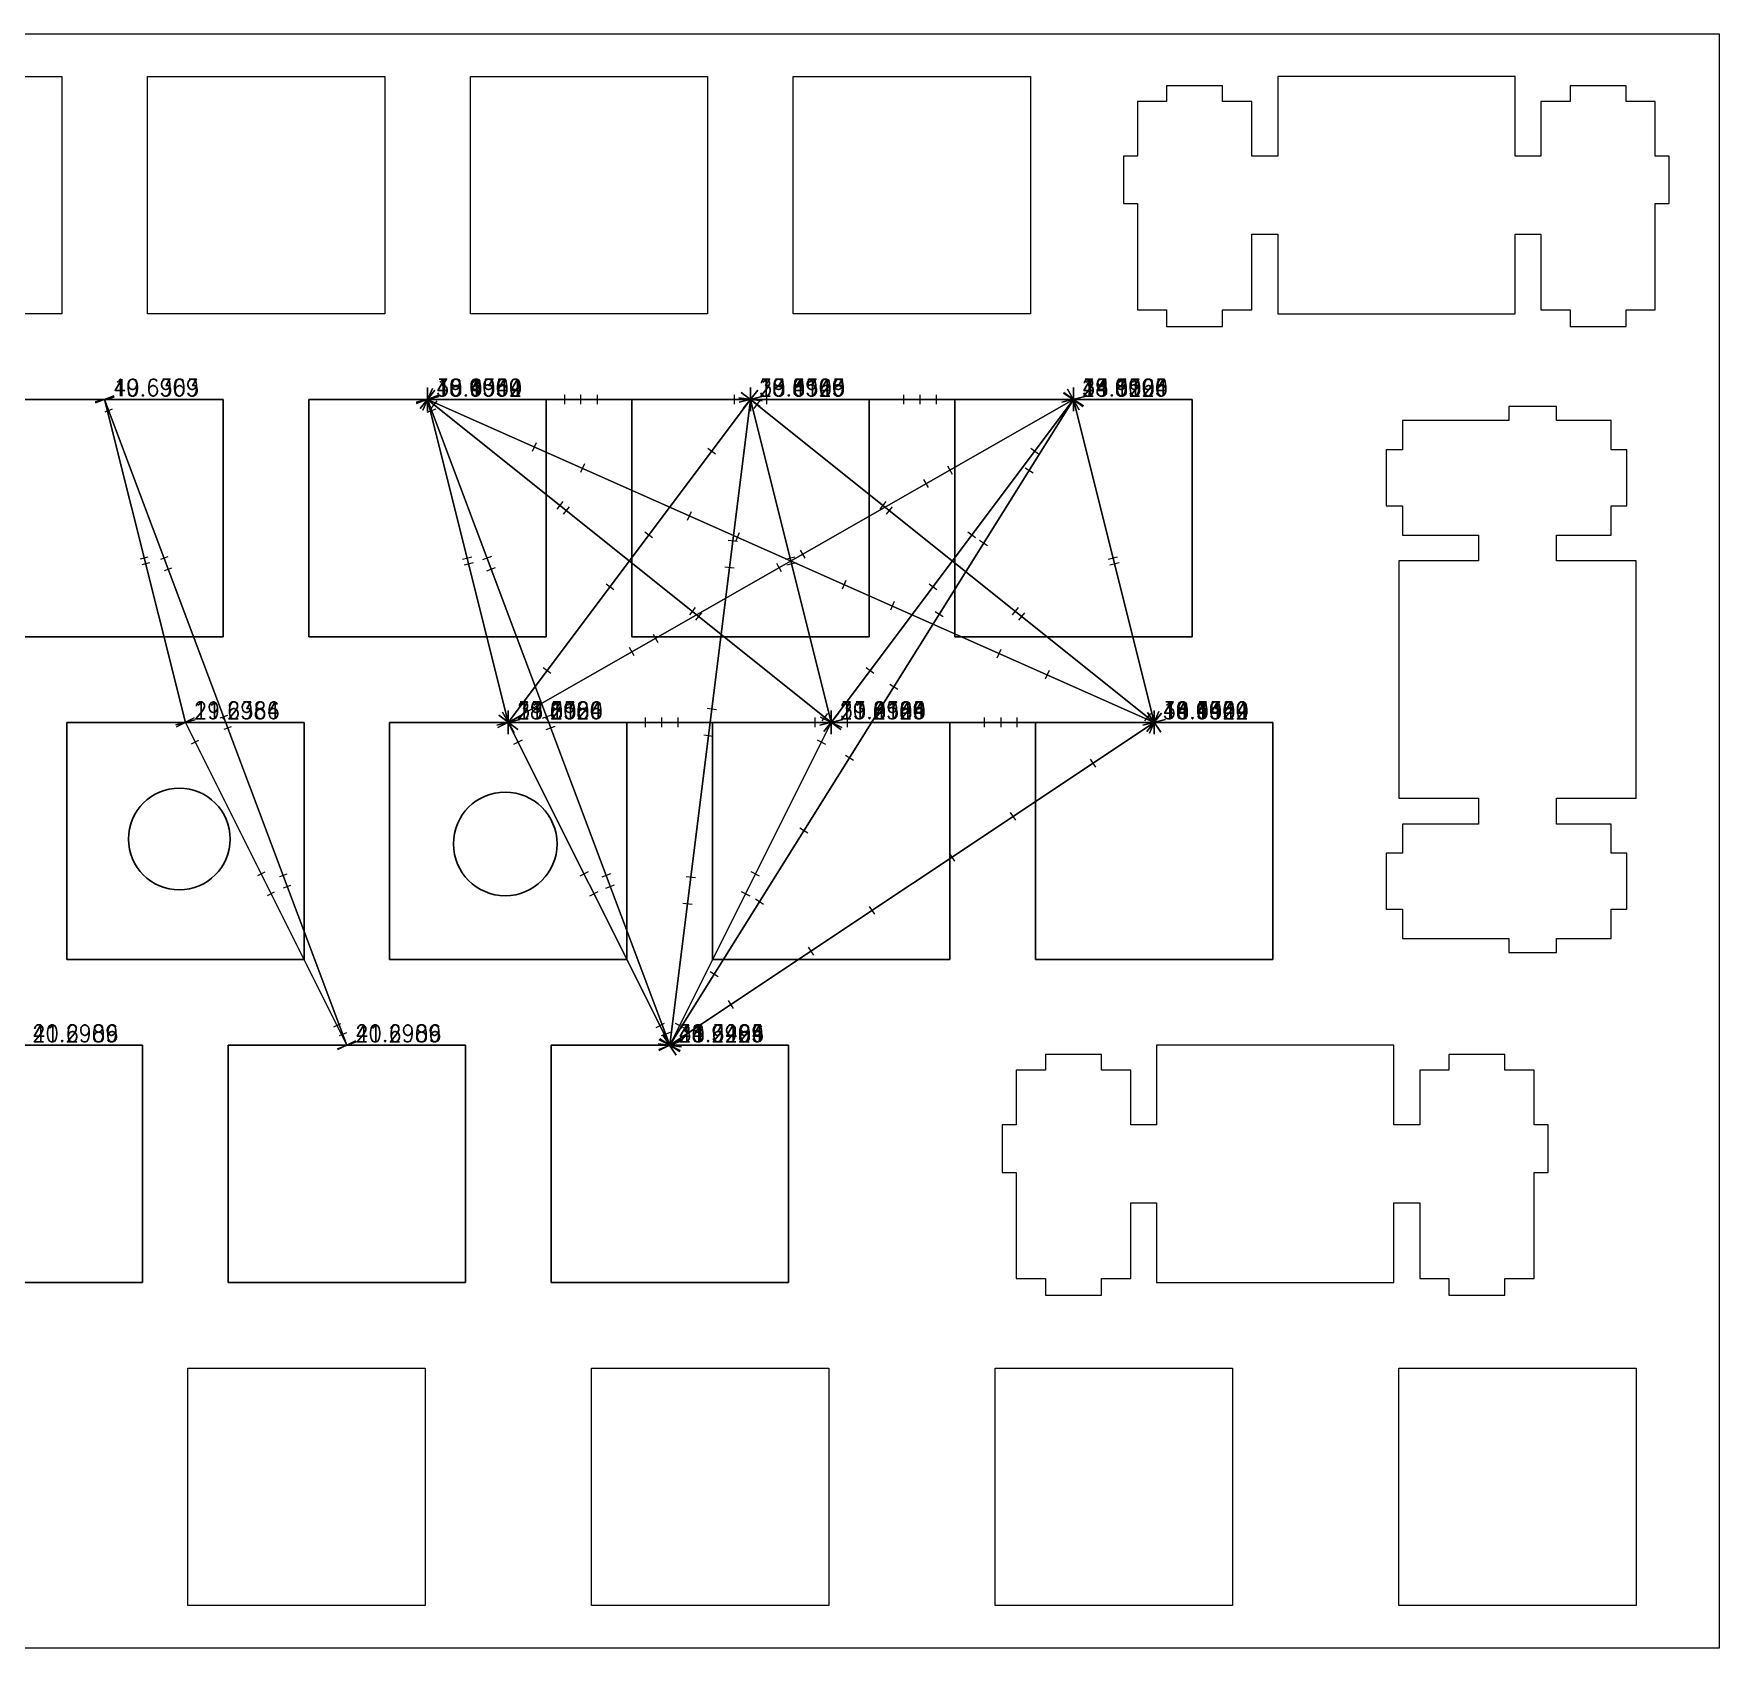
# Model space of a CAD drawing. Header units: millimetres. Extents: x 0 to 286, y 0 to 96.
# Drawn here: x 186.4 to 285.8, y 0.3 to 95.5 of the extents above; entities that cross this region are included whole.
import ezdxf

# ---------------------------------------------------------------- set-up
doc = ezdxf.new("R2010")
doc.units = ezdxf.units.MM
doc.layers.get('0').update_dxf_attribs({"lineweight": 5, "true_color": 0xffffff})
for name, color, linetype, lineweight, true_color in [('dim0', 6, 'Continuous', 5, 0xff00ff), ('dim1', 3, 'Continuous', 5, 0x00ff00), ('dim2', 5, 'Continuous', 5, 0x0000ff), ('key-layer', 1, 'Continuous', 25, 0xff0000), ('main-keys', 2, 'Continuous', 25, 0xffff00), ('rightp0', 6, 'Continuous', 5, 0xff00ff), ('rightp1', 5, 'Continuous', 5, 0x0000ff), ('rightp2', 3, 'Continuous', 5, 0x00ff00), ('rightp3', 4, 'Continuous', 5, 0x00ffff), ('rightp4', 2, 'Continuous', 5, 0xffff00), ('rightp5', 30, 'Continuous', 5, 0xff7f00), ('rightp6', 134, 'Continuous', 5, 0x008080)]:
    doc.layers.add(name, color=color, linetype=linetype, lineweight=lineweight, true_color=true_color)
doc.styles.add('textstyle0', font='')
doc.styles.add('textstyle1', font='')
doc.styles.add('textstyle10', font='')
doc.styles.add('textstyle100', font='')
doc.styles.add('textstyle101', font='')
doc.styles.add('textstyle11', font='')
doc.styles.add('textstyle127', font='')
doc.styles.add('textstyle128', font='')
doc.styles.add('textstyle130', font='')
doc.styles.add('textstyle131', font='')
doc.styles.add('textstyle132', font='')
doc.styles.add('textstyle133', font='')
doc.styles.add('textstyle134', font='')
doc.styles.add('textstyle135', font='')
doc.styles.add('textstyle136', font='')
doc.styles.add('textstyle137', font='')
doc.styles.add('textstyle138', font='')
doc.styles.add('textstyle139', font='')
doc.styles.add('textstyle140', font='')
doc.styles.add('textstyle141', font='')
doc.styles.add('textstyle142', font='')
doc.styles.add('textstyle143', font='')
doc.styles.add('textstyle2', font='')
doc.styles.add('textstyle3', font='')
doc.styles.add('textstyle4', font='')
doc.styles.add('textstyle5', font='')
doc.styles.add('textstyle59', font='')
doc.styles.add('textstyle6', font='')
doc.styles.add('textstyle60', font='')
doc.styles.add('textstyle61', font='')
doc.styles.add('textstyle62', font='')
doc.styles.add('textstyle63', font='')
doc.styles.add('textstyle64', font='')
doc.styles.add('textstyle65', font='')
doc.styles.add('textstyle66', font='')
doc.styles.add('textstyle67', font='')
doc.styles.add('textstyle68', font='')
doc.styles.add('textstyle69', font='')
doc.styles.add('textstyle7', font='')
doc.styles.add('textstyle71', font='')
doc.styles.add('textstyle72', font='')
doc.styles.add('textstyle73', font='')
doc.styles.add('textstyle8', font='')
doc.styles.add('textstyle80', font='')
doc.styles.add('textstyle81', font='')
doc.styles.add('textstyle82', font='')
doc.styles.add('textstyle9', font='')
doc.styles.add('textstyle92', font='')
doc.styles.add('textstyle93', font='')
doc.styles.add('textstyle94', font='')
doc.styles.get('textstyle0').set_extended_font_data('standard')
doc.styles.get('textstyle1').set_extended_font_data('standard')
doc.styles.get('textstyle10').set_extended_font_data('standard')
doc.styles.get('textstyle100').set_extended_font_data('standard')
doc.styles.get('textstyle101').set_extended_font_data('standard')
doc.styles.get('textstyle11').set_extended_font_data('standard')
doc.styles.get('textstyle127').set_extended_font_data('standard')
doc.styles.get('textstyle128').set_extended_font_data('standard')
doc.styles.get('textstyle130').set_extended_font_data('standard')
doc.styles.get('textstyle131').set_extended_font_data('standard')
doc.styles.get('textstyle132').set_extended_font_data('standard')
doc.styles.get('textstyle133').set_extended_font_data('standard')
doc.styles.get('textstyle134').set_extended_font_data('standard')
doc.styles.get('textstyle135').set_extended_font_data('standard')
doc.styles.get('textstyle136').set_extended_font_data('standard')
doc.styles.get('textstyle137').set_extended_font_data('standard')
doc.styles.get('textstyle138').set_extended_font_data('standard')
doc.styles.get('textstyle139').set_extended_font_data('standard')
doc.styles.get('textstyle140').set_extended_font_data('standard')
doc.styles.get('textstyle141').set_extended_font_data('standard')
doc.styles.get('textstyle142').set_extended_font_data('standard')
doc.styles.get('textstyle143').set_extended_font_data('standard')
doc.styles.get('textstyle2').set_extended_font_data('standard')
doc.styles.get('textstyle3').set_extended_font_data('standard')
doc.styles.get('textstyle4').set_extended_font_data('standard')
doc.styles.get('textstyle5').set_extended_font_data('standard')
doc.styles.get('textstyle59').set_extended_font_data('standard')
doc.styles.get('textstyle6').set_extended_font_data('standard')
doc.styles.get('textstyle60').set_extended_font_data('standard')
doc.styles.get('textstyle61').set_extended_font_data('standard')
doc.styles.get('textstyle62').set_extended_font_data('standard')
doc.styles.get('textstyle63').set_extended_font_data('standard')
doc.styles.get('textstyle64').set_extended_font_data('standard')
doc.styles.get('textstyle65').set_extended_font_data('standard')
doc.styles.get('textstyle66').set_extended_font_data('standard')
doc.styles.get('textstyle67').set_extended_font_data('standard')
doc.styles.get('textstyle68').set_extended_font_data('standard')
doc.styles.get('textstyle69').set_extended_font_data('standard')
doc.styles.get('textstyle7').set_extended_font_data('standard')
doc.styles.get('textstyle71').set_extended_font_data('standard')
doc.styles.get('textstyle72').set_extended_font_data('standard')
doc.styles.get('textstyle73').set_extended_font_data('standard')
doc.styles.get('textstyle8').set_extended_font_data('standard')
doc.styles.get('textstyle80').set_extended_font_data('standard')
doc.styles.get('textstyle81').set_extended_font_data('standard')
doc.styles.get('textstyle82').set_extended_font_data('standard')
doc.styles.get('textstyle9').set_extended_font_data('standard')
doc.styles.get('textstyle92').set_extended_font_data('standard')
doc.styles.get('textstyle93').set_extended_font_data('standard')
doc.styles.get('textstyle94').set_extended_font_data('standard')

msp = doc.modelspace()

# ---------------------------------------------------------------- linework, layer by layer
at = {"color": 0}
for p, q in [((0.095, 95.507), (285.845, 95.507)), ((285.845, 95.507), (285.845, 0.258)), ((174.07, 92.983), (188.069, 92.983)), ((188.069, 92.983), (188.069, 78.984)), ((193.12, 92.983), (207.119, 92.983)), ((193.12, 78.984), (193.12, 92.983)), ((207.119, 92.983), (207.119, 78.984)), ((212.17, 92.983), (226.169, 92.983)), ((212.17, 78.984), (212.17, 92.983)), ((226.169, 92.983), (226.169, 78.984)), ((231.22, 92.983), (245.219, 92.983)), ((231.22, 78.984), (231.22, 92.983)), ((245.219, 92.983), (245.219, 78.984)), ((259.795, 92.983), (259.795, 88.283)), ((273.794, 92.983), (259.795, 92.983)), ((273.794, 88.283), (273.794, 92.983)), ((253.243, 91.513), (251.52, 91.513)), ((251.52, 91.513), (251.52, 88.283)), ((256.544, 92.435), (253.243, 92.435)), ((253.243, 92.435), (253.243, 91.513)), ((256.544, 91.513), (256.544, 92.435)), ((258.269, 91.513), (256.544, 91.513)), ((258.269, 88.283), (258.269, 91.513)), ((277.045, 91.513), (275.32, 91.513)), ((275.32, 91.513), (275.32, 88.283)), ((280.344, 92.435), (277.045, 92.435)), ((277.045, 92.435), (277.045, 91.513)), ((280.344, 91.513), (280.344, 92.435)), ((282.069, 91.513), (280.344, 91.513)), ((282.069, 88.283), (282.069, 91.513)), ((251.52, 88.283), (250.694, 88.283)), ((250.694, 88.283), (250.694, 85.484)), ((259.795, 88.283), (258.269, 88.283)), ((275.32, 88.283), (273.794, 88.283)), ((282.895, 88.283), (282.069, 88.283)), ((282.895, 85.484), (282.895, 88.283)), ((250.694, 85.484), (251.52, 85.484)), ((251.52, 85.484), (251.52, 79.214)), ((282.069, 79.214), (282.069, 85.484)), ((282.069, 85.484), (282.895, 85.484)), ((258.269, 79.214), (258.269, 83.683)), ((258.269, 83.683), (259.795, 83.683)), ((259.795, 83.683), (259.795, 78.984)), ((273.794, 78.984), (273.794, 83.683)), ((273.794, 83.683), (275.32, 83.683)), ((275.32, 83.683), (275.32, 79.214)), ((188.069, 78.984), (174.07, 78.984)), ((207.119, 78.984), (193.12, 78.984)), ((226.169, 78.984), (212.17, 78.984)), ((245.219, 78.984), (231.22, 78.984)), ((251.52, 79.214), (253.243, 79.214)), ((253.243, 79.214), (253.243, 78.233)), ((256.544, 78.233), (256.544, 79.214)), ((256.544, 79.214), (258.269, 79.214)), ((259.795, 78.984), (273.794, 78.984)), ((275.32, 79.214), (277.045, 79.214)), ((277.045, 79.214), (277.045, 78.233)), ((280.344, 78.233), (280.344, 79.214)), ((280.344, 79.214), (282.069, 79.214)), ((253.243, 78.233), (256.544, 78.233)), ((277.045, 78.233), (280.344, 78.233)), ((183.595, 73.933), (197.594, 73.933)), ((197.594, 73.933), (197.594, 59.934)), ((202.645, 73.933), (216.644, 73.933)), ((202.645, 59.934), (202.645, 73.933)), ((216.644, 73.933), (216.644, 59.934)), ((221.695, 73.933), (235.694, 73.933)), ((221.695, 59.934), (221.695, 73.933)), ((235.694, 73.933), (235.694, 59.934)), ((240.745, 73.933), (254.744, 73.933)), ((240.745, 59.934), (240.745, 73.933)), ((254.744, 73.933), (254.744, 59.934)), ((273.437, 72.683), (267.167, 72.683)), ((267.167, 72.683), (267.167, 70.958)), ((273.437, 73.509), (273.437, 72.683)), ((276.237, 73.509), (273.437, 73.509)), ((276.237, 72.683), (276.237, 73.509)), ((279.467, 72.683), (276.237, 72.683)), ((279.467, 70.958), (279.467, 72.683)), ((267.167, 70.958), (266.187, 70.958)), ((266.187, 70.958), (266.187, 67.659)), ((280.388, 70.958), (279.467, 70.958)), ((280.388, 67.659), (280.388, 70.958)), ((266.187, 67.659), (267.167, 67.659)), ((267.167, 67.659), (267.167, 65.933)), ((279.467, 65.933), (279.467, 67.659)), ((279.467, 67.659), (280.388, 67.659)), ((267.167, 65.933), (271.637, 65.933)), ((271.637, 65.933), (271.637, 64.408)), ((276.237, 64.408), (276.237, 65.933)), ((276.237, 65.933), (279.467, 65.933)), ((271.637, 64.408), (266.937, 64.408)), ((266.937, 64.408), (266.937, 50.409)), ((280.938, 64.408), (276.237, 64.408)), ((280.938, 50.409), (280.938, 64.408)), ((197.594, 59.934), (183.595, 59.934)), ((216.644, 59.934), (202.645, 59.934)), ((235.694, 59.934), (221.695, 59.934)), ((254.744, 59.934), (240.745, 59.934)), ((188.357, 54.883), (202.357, 54.883)), ((188.357, 40.884), (188.357, 54.883)), ((202.357, 54.883), (202.357, 40.884)), ((207.407, 54.883), (221.407, 54.883)), ((207.407, 40.884), (207.407, 54.883)), ((221.407, 54.883), (221.407, 40.884)), ((226.457, 54.883), (240.457, 54.883)), ((226.457, 40.884), (226.457, 54.883)), ((240.457, 54.883), (240.457, 40.884)), ((245.507, 54.883), (259.507, 54.883)), ((245.507, 40.884), (245.507, 54.883)), ((259.507, 54.883), (259.507, 40.884)), ((266.937, 50.409), (271.637, 50.409)), ((271.637, 50.409), (271.637, 48.883)), ((276.237, 48.883), (276.237, 50.409)), ((276.237, 50.409), (280.938, 50.409)), ((271.637, 48.883), (267.167, 48.883)), ((267.167, 48.883), (267.167, 47.158)), ((279.467, 48.883), (276.237, 48.883)), ((279.467, 47.158), (279.467, 48.883)), ((267.167, 47.158), (266.187, 47.158)), ((266.187, 47.158), (266.187, 43.859)), ((280.388, 47.158), (279.467, 47.158)), ((280.388, 43.859), (280.388, 47.158)), ((266.187, 43.859), (267.167, 43.859)), ((267.167, 43.859), (267.167, 42.134)), ((279.467, 42.134), (279.467, 43.859)), ((279.467, 43.859), (280.388, 43.859)), ((267.167, 42.134), (273.437, 42.134)), ((273.437, 42.134), (273.437, 41.308)), ((276.237, 41.308), (276.237, 42.134)), ((276.237, 42.134), (279.467, 42.134)), ((202.357, 40.884), (188.357, 40.884)), ((221.407, 40.884), (207.407, 40.884)), ((240.457, 40.884), (226.457, 40.884)), ((259.507, 40.884), (245.507, 40.884)), ((273.437, 41.308), (276.237, 41.308)), ((178.832, 35.833), (192.832, 35.833)), ((192.832, 35.833), (192.832, 21.834)), ((197.882, 35.833), (211.882, 35.833)), ((197.882, 21.834), (197.882, 35.833)), ((211.882, 35.833), (211.882, 21.834)), ((216.932, 35.833), (230.932, 35.833)), ((216.932, 21.834), (216.932, 35.833)), ((230.932, 35.833), (230.932, 21.834)), ((252.65, 35.833), (252.65, 31.133)), ((266.65, 35.833), (252.65, 35.833)), ((266.65, 31.133), (266.65, 35.833)), ((249.4, 35.285), (246.101, 35.285)), ((246.101, 35.285), (246.101, 34.363)), ((249.4, 34.363), (249.4, 35.285)), ((273.2, 35.285), (269.9, 35.285)), ((269.9, 35.285), (269.9, 34.363)), ((273.2, 34.363), (273.2, 35.285)), ((246.101, 34.363), (244.376, 34.363)), ((244.376, 34.363), (244.376, 31.133)), ((251.126, 34.363), (249.4, 34.363)), ((251.126, 31.133), (251.126, 34.363)), ((269.9, 34.363), (268.176, 34.363)), ((268.176, 34.363), (268.176, 31.133)), ((274.925, 34.363), (273.2, 34.363)), ((274.925, 31.133), (274.925, 34.363)), ((244.376, 31.133), (243.55, 31.133)), ((243.55, 31.133), (243.55, 28.334)), ((252.65, 31.133), (251.126, 31.133)), ((268.176, 31.133), (266.65, 31.133)), ((275.751, 31.133), (274.925, 31.133)), ((275.751, 28.334), (275.751, 31.133)), ((243.55, 28.334), (244.376, 28.334)), ((244.376, 28.334), (244.376, 22.064)), ((274.925, 22.064), (274.925, 28.334)), ((274.925, 28.334), (275.751, 28.334)), ((251.126, 22.064), (251.126, 26.533)), ((251.126, 26.533), (252.65, 26.533)), ((252.65, 26.533), (252.65, 21.834)), ((266.65, 21.834), (266.65, 26.533)), ((266.65, 26.533), (268.176, 26.533)), ((268.176, 26.533), (268.176, 22.064)), ((244.376, 22.064), (246.101, 22.064)), ((246.101, 22.064), (246.101, 21.083)), ((249.4, 21.083), (249.4, 22.064)), ((249.4, 22.064), (251.126, 22.064)), ((268.176, 22.064), (269.9, 22.064)), ((269.9, 22.064), (269.9, 21.083)), ((273.2, 21.083), (273.2, 22.064)), ((273.2, 22.064), (274.925, 22.064)), ((192.832, 21.834), (178.832, 21.834)), ((211.882, 21.834), (197.882, 21.834)), ((230.932, 21.834), (216.932, 21.834)), ((246.101, 21.083), (249.4, 21.083)), ((252.65, 21.834), (266.65, 21.834)), ((269.9, 21.083), (273.2, 21.083)), ((195.501, 16.783), (209.5, 16.783)), ((195.501, 2.784), (195.501, 16.783)), ((209.5, 16.783), (209.5, 2.784)), ((219.312, 16.783), (233.313, 16.783)), ((219.312, 2.784), (219.312, 16.783)), ((233.313, 16.783), (233.313, 2.784)), ((243.126, 16.783), (257.125, 16.783)), ((243.126, 2.784), (243.126, 16.783)), ((257.125, 16.783), (257.125, 2.784)), ((266.937, 16.783), (280.938, 16.783)), ((266.937, 2.784), (266.937, 16.783)), ((280.938, 16.783), (280.938, 2.784)), ((209.5, 2.784), (195.501, 2.784)), ((233.313, 2.784), (219.312, 2.784)), ((257.125, 2.784), (243.126, 2.784)), ((280.938, 2.784), (266.937, 2.784)), ((285.845, 0.258), (0.095, 0.258))]:
    msp.add_line(p, q, dxfattribs=at)
at = {"layer": 'dim0'}
for p, q in [((191.158, 74.074), (190.031, 73.792)), ((191.138, 74.137), (190.051, 73.729)), ((190.594, 73.933), (195.357, 54.883)), ((190.594, 73.933), (204.882, 35.833)), ((194.323, 64.651), (193.888, 64.488)), ((193.245, 64.288), (192.794, 64.175)), ((195.921, 55.024), (194.793, 54.742)), ((197.835, 55.288), (197.399, 55.125)), ((201.346, 45.925), (200.911, 45.762)), ((205.426, 36.037), (204.338, 35.629)), ((204.857, 36.562), (204.422, 36.398))]:
    msp.add_line(p, q, dxfattribs=at)
at = {"layer": 'dim1'}
for p, q in [((190.031, 73.792), (191.158, 74.074)), ((195.357, 54.883), (190.594, 73.933)), ((192.706, 64.528), (193.157, 64.641)), ((194.793, 54.742), (195.921, 55.024)), ((195.877, 55.143), (194.837, 54.623)), ((195.357, 54.883), (204.882, 35.833)), ((200.037, 46.043), (199.621, 45.835)), ((204.509, 37.098), (204.093, 36.891)), ((205.402, 36.093), (204.362, 35.573))]:
    msp.add_line(p, q, dxfattribs=at)
at = {"layer": 'dim2'}
for p, q in [((190.051, 73.729), (191.138, 74.137)), ((204.882, 35.833), (190.594, 73.933)), ((190.619, 73.205), (191.055, 73.368)), ((194.131, 63.841), (194.566, 64.004)), ((194.837, 54.623), (195.877, 55.143)), ((204.882, 35.833), (195.357, 54.883)), ((195.73, 53.618), (196.146, 53.825)), ((197.642, 54.478), (198.077, 54.641)), ((200.202, 44.673), (200.618, 44.881)), ((201.153, 45.115), (201.588, 45.278)), ((204.338, 35.629), (205.426, 36.037)), ((204.362, 35.573), (205.402, 36.093))]:
    msp.add_line(p, q, dxfattribs=at)
at = {"layer": 'key-layer', "color": 1, "true_color": 0xff0000}
for p, q in [((183.595, 73.933), (197.594, 73.933)), ((197.594, 73.933), (197.594, 59.934)), ((202.645, 73.933), (216.644, 73.933)), ((202.645, 59.934), (202.645, 73.933)), ((216.644, 73.933), (216.644, 59.934)), ((221.695, 73.933), (235.694, 73.933)), ((221.695, 59.934), (221.695, 73.933)), ((235.694, 73.933), (235.694, 59.934)), ((240.745, 73.933), (254.744, 73.933)), ((240.745, 59.934), (240.745, 73.933)), ((254.744, 73.933), (254.744, 59.934)), ((197.594, 59.934), (183.595, 59.934)), ((216.644, 59.934), (202.645, 59.934)), ((235.694, 59.934), (221.695, 59.934)), ((254.744, 59.934), (240.745, 59.934)), ((188.357, 54.883), (202.357, 54.883)), ((188.357, 40.884), (188.357, 54.883)), ((202.357, 54.883), (202.357, 40.884)), ((207.407, 54.883), (221.407, 54.883)), ((207.407, 40.884), (207.407, 54.883)), ((221.407, 54.883), (221.407, 40.884)), ((226.457, 54.883), (240.457, 54.883)), ((226.457, 40.884), (226.457, 54.883)), ((240.457, 54.883), (240.457, 40.884)), ((245.507, 54.883), (259.507, 54.883)), ((245.507, 40.884), (245.507, 54.883)), ((259.507, 54.883), (259.507, 40.884)), ((202.357, 40.884), (188.357, 40.884)), ((221.407, 40.884), (207.407, 40.884)), ((240.457, 40.884), (226.457, 40.884)), ((259.507, 40.884), (245.507, 40.884)), ((178.832, 35.833), (192.832, 35.833)), ((192.832, 35.833), (192.832, 21.834)), ((197.882, 35.833), (211.882, 35.833)), ((197.882, 21.834), (197.882, 35.833)), ((211.882, 35.833), (211.882, 21.834)), ((216.932, 35.833), (230.932, 35.833)), ((216.932, 21.834), (216.932, 35.833)), ((230.932, 35.833), (230.932, 21.834)), ((192.832, 21.834), (178.832, 21.834)), ((211.882, 21.834), (197.882, 21.834)), ((230.932, 21.834), (216.932, 21.834))]:
    msp.add_line(p, q, dxfattribs=at)
at = {"layer": 'main-keys'}
for centre, radius in [((195, 48), 3), ((214.228, 47.711), 3.057)]:
    msp.add_circle(centre, radius, dxfattribs=at)
at = {"layer": 'rightp0'}
for p, q in [((209.644, 74.63), (209.644, 73.236)), ((209.644, 74.63), (209.644, 73.236)), ((228.694, 74.63), (228.694, 73.236)), ((247.744, 74.63), (247.744, 73.236)), ((210.321, 74.102), (208.968, 73.764)), ((210.297, 74.178), (208.992, 73.688)), ((210.08, 74.477), (209.209, 73.389)), ((209.928, 74.57), (209.361, 73.296)), ((209.644, 73.933), (214.407, 54.883)), ((209.644, 73.933), (228.694, 73.933)), ((209.644, 73.933), (233.457, 54.883)), ((209.644, 73.933), (247.744, 73.933)), ((209.644, 73.933), (252.507, 54.883)), ((209.644, 73.933), (223.932, 35.833)), ((219.644, 74.212), (219.644, 73.654)), ((219.644, 74.212), (219.644, 73.654)), ((229.644, 74.212), (229.644, 73.654)), ((239.644, 74.212), (239.644, 73.654)), ((218.896, 70.127), (218.669, 69.617)), ((217.627, 67.904), (217.279, 67.468)), ((228.034, 66.065), (227.807, 65.555)), ((213.417, 64.668), (212.895, 64.472)), ((212.34, 64.299), (211.799, 64.164)), ((225.436, 61.657), (225.088, 61.221)), ((237.172, 62.004), (236.946, 61.494)), ((246.31, 57.942), (246.084, 57.433)), ((215.083, 55.052), (213.731, 54.714)), ((216.928, 55.304), (216.406, 55.109)), ((233.245, 55.41), (232.896, 54.974)), ((233.893, 55.427), (233.021, 54.339)), ((252.79, 55.52), (252.224, 54.246)), ((220.439, 45.941), (219.917, 45.745)), ((224.585, 36.078), (223.279, 35.588)), ((223.951, 36.578), (223.428, 36.382))]:
    msp.add_line(p, q, dxfattribs=at)
at = {"layer": 'rightp1'}
for p, q in [((208.968, 73.764), (210.321, 74.102)), ((214.407, 54.883), (209.644, 73.933)), ((214.407, 54.883), (228.694, 73.933)), ((214.407, 54.883), (247.744, 73.933)), ((228.137, 74.351), (229.252, 73.515)), ((247.399, 74.538), (248.09, 73.328)), ((226.184, 71.05), (226.63, 70.716)), ((240.316, 70.009), (240.593, 69.525)), ((211.711, 64.517), (212.252, 64.652)), ((231.633, 65.048), (231.91, 64.564)), ((220.184, 63.05), (220.63, 62.716)), ((222.951, 60.086), (223.228, 59.602)), ((213.731, 54.714), (215.083, 55.052)), ((215.031, 55.195), (213.783, 54.571)), ((213.849, 55.301), (214.965, 54.465)), ((214.061, 55.488), (214.753, 54.278)), ((214.407, 55.58), (214.407, 54.186)), ((214.407, 55.58), (214.407, 54.186)), ((214.407, 54.883), (233.457, 54.883)), ((214.407, 54.883), (252.507, 54.883)), ((214.407, 54.883), (223.932, 35.833)), ((224.407, 55.162), (224.407, 54.604)), ((224.407, 55.162), (224.407, 54.604)), ((233.457, 55.58), (233.457, 54.186)), ((234.407, 55.162), (234.407, 54.604)), ((244.407, 55.162), (244.407, 54.604)), ((252.507, 55.58), (252.507, 54.186)), ((219.129, 46.063), (218.63, 45.814)), ((223.601, 37.119), (223.102, 36.87)), ((224.556, 36.145), (223.308, 35.521))]:
    msp.add_line(p, q, dxfattribs=at)
at = {"layer": 'rightp2'}
for p, q in [((208.992, 73.688), (210.297, 74.178)), ((223.932, 35.833), (209.644, 73.933)), ((223.932, 35.833), (228.694, 73.933)), ((223.932, 35.833), (247.744, 73.933)), ((228.003, 74.02), (229.386, 73.847)), ((247.153, 74.303), (248.336, 73.564)), ((209.626, 73.188), (210.148, 73.384)), ((244.895, 69.901), (245.368, 69.605)), ((227.376, 65.636), (227.93, 65.567)), ((213.137, 63.825), (213.659, 64.021)), ((239.595, 61.421), (240.068, 61.125)), ((226.136, 55.713), (226.689, 55.644)), ((213.783, 54.571), (215.031, 55.195)), ((223.932, 35.833), (214.407, 54.883)), ((223.932, 35.833), (233.457, 54.883)), ((223.932, 35.833), (252.507, 54.883)), ((232.833, 55.195), (234.081, 54.571)), ((252.12, 55.463), (252.894, 54.303)), ((214.738, 53.597), (215.237, 53.846)), ((216.648, 54.462), (217.171, 54.658)), ((232.627, 53.846), (233.126, 53.597)), ((234.295, 52.941), (234.768, 52.645)), ((248.739, 52.706), (249.048, 52.242)), ((240.418, 47.159), (240.728, 46.695)), ((224.896, 45.79), (225.449, 45.721)), ((219.21, 44.653), (219.709, 44.902)), ((220.16, 45.098), (220.682, 45.294)), ((228.155, 44.902), (228.654, 44.653)), ((228.996, 44.461), (229.468, 44.165)), ((232.098, 41.612), (232.407, 41.148)), ((223.24, 35.92), (224.624, 35.747)), ((223.279, 35.588), (224.585, 36.078)), ((223.308, 35.521), (224.556, 36.145)), ((223.308, 36.145), (224.556, 35.521)), ((223.341, 36.203), (224.523, 35.463)), ((223.545, 36.413), (224.319, 35.253))]:
    msp.add_line(p, q, dxfattribs=at)
at = {"layer": 'rightp3'}
for p, q in [((209.644, 73.236), (209.644, 74.63)), ((228.694, 74.63), (228.694, 73.236)), ((228.694, 73.236), (228.694, 74.63)), ((247.744, 74.63), (247.744, 73.236)), ((228.694, 73.933), (209.644, 73.933)), ((228.694, 73.933), (214.407, 54.883)), ((218.695, 73.654), (218.695, 74.212)), ((228.694, 73.933), (223.932, 35.833)), ((229.386, 73.847), (228.003, 74.02)), ((229.371, 74.102), (228.018, 73.764)), ((229.252, 73.515), (228.137, 74.351)), ((229.13, 74.478), (228.259, 73.389)), ((228.694, 73.933), (233.457, 54.883)), ((228.694, 73.933), (247.744, 73.933)), ((228.694, 73.933), (252.507, 54.883)), ((238.694, 74.212), (238.694, 73.654)), ((236.677, 67.904), (236.329, 67.468)), ((222.918, 65.766), (222.471, 66.1)), ((227.731, 63.976), (227.177, 64.045)), ((231.39, 64.299), (230.849, 64.164)), ((244.486, 61.657), (244.138, 61.221)), ((216.918, 57.766), (216.471, 58.1)), ((214.965, 54.465), (213.849, 55.301)), ((234.133, 55.052), (232.781, 54.714)), ((252.295, 55.41), (251.946, 54.974)), ((252.943, 55.428), (252.071, 54.339)), ((226.491, 54.053), (225.937, 54.122)), ((225.25, 44.13), (224.697, 44.199)), ((224.624, 35.747), (223.24, 35.919))]:
    msp.add_line(p, q, dxfattribs=at)
at = {"layer": 'rightp4'}
for p, q in [((209.209, 73.389), (210.08, 74.477)), ((233.457, 54.883), (209.644, 73.933)), ((209.857, 73.406), (210.205, 73.842)), ((228.018, 73.764), (229.371, 74.102)), ((233.457, 54.883), (228.694, 73.933)), ((233.457, 54.883), (247.744, 73.933)), ((247.187, 74.351), (248.302, 73.515)), ((245.234, 71.05), (245.68, 70.716)), ((217.665, 67.159), (218.014, 67.595)), ((230.761, 64.517), (231.302, 64.652)), ((239.234, 63.05), (239.68, 62.716)), ((225.474, 60.912), (225.823, 61.348)), ((214.407, 54.186), (214.407, 55.58)), ((233.457, 54.883), (214.407, 54.883)), ((223.457, 54.604), (223.457, 55.162)), ((233.457, 54.883), (223.932, 35.833)), ((232.781, 54.714), (234.133, 55.052)), ((234.081, 54.571), (232.833, 55.195)), ((232.899, 55.301), (234.015, 54.465)), ((233.021, 54.339), (233.893, 55.428)), ((233.457, 54.186), (233.457, 55.58)), ((233.457, 55.58), (233.457, 54.186)), ((233.457, 54.883), (252.507, 54.883)), ((243.457, 55.162), (243.457, 54.604)), ((252.507, 55.58), (252.507, 54.186)), ((229.234, 45.814), (228.735, 46.063)), ((224.762, 36.87), (224.263, 37.119)), ((224.556, 35.521), (223.308, 36.145))]:
    msp.add_line(p, q, dxfattribs=at)
at = {"layer": 'rightp5'}
for p, q in [((209.644, 73.236), (209.644, 74.63)), ((228.694, 73.236), (228.694, 74.63)), ((247.744, 73.236), (247.744, 74.63)), ((247.744, 73.236), (247.744, 74.63)), ((247.744, 73.933), (209.644, 73.933)), ((247.744, 73.933), (214.407, 54.883)), ((217.745, 73.654), (217.745, 74.212)), ((247.744, 73.933), (223.932, 35.833)), ((227.745, 73.654), (227.745, 74.212)), ((247.744, 73.933), (228.694, 73.933)), ((247.744, 73.933), (233.457, 54.883)), ((237.745, 73.654), (237.745, 74.212)), ((237.745, 73.654), (237.745, 74.212)), ((248.421, 74.102), (247.068, 73.764)), ((248.336, 73.564), (247.153, 74.303)), ((248.302, 73.515), (247.187, 74.351)), ((248.09, 73.328), (247.399, 74.538)), ((247.744, 73.933), (252.507, 54.883)), ((239.2, 68.73), (238.924, 69.214)), ((241.968, 65.766), (241.521, 66.1)), ((242.681, 65.305), (242.208, 65.601)), ((230.518, 63.768), (230.241, 64.252)), ((250.44, 64.299), (249.899, 64.164)), ((221.836, 58.807), (221.559, 59.291)), ((235.968, 57.766), (235.521, 58.1)), ((237.381, 56.825), (236.908, 57.121)), ((214.753, 54.278), (214.061, 55.488)), ((234.015, 54.465), (232.899, 55.301)), ((253.183, 55.052), (251.831, 54.714)), ((232.081, 48.345), (231.608, 48.641)), ((226.781, 39.865), (226.308, 40.161)), ((224.523, 35.463), (223.341, 36.203))]:
    msp.add_line(p, q, dxfattribs=at)
at = {"layer": 'rightp6'}
for p, q in [((209.361, 73.296), (209.928, 74.57)), ((252.507, 54.883), (209.644, 73.933)), ((228.259, 73.389), (229.13, 74.478)), ((252.507, 54.883), (228.694, 73.933)), ((228.907, 73.406), (229.255, 73.842)), ((247.068, 73.764), (248.421, 74.102)), ((252.507, 54.883), (247.744, 73.933)), ((215.841, 70.874), (216.068, 71.383)), ((224.979, 66.812), (225.206, 67.322)), ((236.715, 67.159), (237.064, 67.595)), ((249.811, 64.517), (250.352, 64.652)), ((234.118, 62.751), (234.344, 63.261)), ((244.524, 60.912), (244.873, 61.348)), ((243.256, 58.69), (243.482, 59.199)), ((214.407, 54.186), (214.407, 55.58)), ((252.507, 54.883), (214.407, 54.883)), ((222.507, 54.604), (222.507, 55.162)), ((252.507, 54.883), (223.932, 35.833)), ((232.507, 54.604), (232.507, 55.162)), ((233.457, 54.186), (233.457, 55.58)), ((252.507, 54.883), (233.457, 54.883)), ((242.507, 54.604), (242.507, 55.162)), ((242.507, 54.604), (242.507, 55.162)), ((251.831, 54.714), (253.183, 55.052)), ((252.071, 54.339), (252.943, 55.428)), ((252.894, 54.303), (252.12, 55.463)), ((252.224, 54.246), (252.79, 55.52)), ((252.507, 54.186), (252.507, 55.58)), ((252.507, 54.186), (252.507, 55.58)), ((244.341, 49.104), (244.032, 49.568)), ((236.021, 43.557), (235.711, 44.021)), ((227.7, 38.01), (227.391, 38.474)), ((224.319, 35.253), (223.545, 36.413))]:
    msp.add_line(p, q, dxfattribs=at)

# ---------------------------------------------------------------- texts
at = {"layer": 'dim0', "char_height": 1, "attachment_point": 1}
for s, insert, style in [('19.6364', (195.857, 56.083), 'textstyle82'), ('40.6909', (186.332, 37.033), 'textstyle81'), ('40.6909', (205.382, 37.033), 'textstyle80')]:
    msp.add_mtext(s, dxfattribs=dict(at, insert=insert, style=style))
at = {"layer": 'dim1', "char_height": 1, "attachment_point": 1}
for s, insert, style in [('19.6363', (191.094, 75.133), 'textstyle94'), ('21.2986', (186.332, 37.033), 'textstyle93'), ('21.2986', (205.382, 37.033), 'textstyle92')]:
    msp.add_mtext(s, dxfattribs=dict(at, insert=insert, style=style))
at = {"layer": 'dim2', "char_height": 1, "attachment_point": 1}
for s, insert, style in [('40.6909', (191.094, 75.133), 'textstyle100'), ('21.2986', (195.857, 56.083), 'textstyle101')]:
    msp.add_mtext(s, dxfattribs=dict(at, insert=insert, style=style))
at = {"layer": 'rightp0', "char_height": 1, "attachment_point": 1}
for s, insert, style in [('19.0500', (229.195, 75.133), 'textstyle127'), ('38.1000', (248.245, 75.133), 'textstyle133'), ('19.6364', (214.907, 56.083), 'textstyle128'), ('30.4949', (233.957, 56.083), 'textstyle134'), ('46.9052', (253.007, 56.083), 'textstyle132'), ('40.6909', (224.432, 37.033), 'textstyle130')]:
    msp.add_mtext(s, dxfattribs=dict(at, insert=insert, style=style))
at = {"layer": 'rightp1', "char_height": 1, "attachment_point": 1}
for s, insert, style in [('19.6364', (210.144, 75.133), 'textstyle131'), ('23.8126', (229.195, 75.133), 'textstyle139'), ('38.3966', (248.245, 75.133), 'textstyle137'), ('19.0500', (233.957, 56.083), 'textstyle138'), ('38.1000', (253.007, 56.083), 'textstyle136'), ('21.2985', (224.432, 37.033), 'textstyle135')]:
    msp.add_mtext(s, dxfattribs=dict(at, insert=insert, style=style))
at = {"layer": 'rightp2', "char_height": 1, "attachment_point": 1}
for s, insert, style in [('40.6909', (210.144, 75.133), 'textstyle143'), ('38.3965', (229.195, 75.133), 'textstyle141'), ('44.9294', (248.245, 75.133), 'textstyle5'), ('21.2986', (214.907, 56.083), 'textstyle0'), ('21.2985', (233.957, 56.083), 'textstyle142'), ('34.3429', (253.007, 56.083), 'textstyle140')]:
    msp.add_mtext(s, dxfattribs=dict(at, insert=insert, style=style))
at = {"layer": 'rightp3', "char_height": 1, "attachment_point": 1}
for s, insert, style in [('19.0500', (210.144, 75.133), 'textstyle4'), ('19.0500', (248.245, 75.133), 'textstyle1'), ('23.8126', (214.907, 56.083), 'textstyle2'), ('19.6364', (233.957, 56.083), 'textstyle3'), ('30.4949', (253.007, 56.083), 'textstyle11'), ('38.3966', (224.432, 37.033), 'textstyle9')]:
    msp.add_mtext(s, dxfattribs=dict(at, insert=insert, style=style))
at = {"layer": 'rightp4', "char_height": 1, "attachment_point": 1}
for s, insert, style in [('30.4949', (210.144, 75.133), 'textstyle62'), ('19.6363', (229.195, 75.133), 'textstyle63'), ('23.8125', (248.245, 75.133), 'textstyle7'), ('19.0500', (214.907, 56.083), 'textstyle8'), ('19.0500', (253.007, 56.083), 'textstyle6'), ('21.2985', (224.432, 37.033), 'textstyle10')]:
    msp.add_mtext(s, dxfattribs=dict(at, insert=insert, style=style))
at = {"layer": 'rightp5', "char_height": 1, "attachment_point": 1}
for s, insert, style in [('38.1000', (210.144, 75.133), 'textstyle61'), ('19.0500', (229.195, 75.133), 'textstyle60'), ('38.3966', (214.907, 56.083), 'textstyle68'), ('23.8126', (233.957, 56.083), 'textstyle59'), ('19.6364', (253.007, 56.083), 'textstyle67'), ('44.9294', (224.432, 37.033), 'textstyle65')]:
    msp.add_mtext(s, dxfattribs=dict(at, insert=insert, style=style))
at = {"layer": 'rightp6', "char_height": 1, "attachment_point": 1}
for s, insert, style in [('46.9052', (210.144, 75.133), 'textstyle73'), ('30.4949', (229.195, 75.133), 'textstyle64'), ('19.6364', (248.245, 75.133), 'textstyle66'), ('38.1000', (214.907, 56.083), 'textstyle71'), ('19.0500', (233.957, 56.083), 'textstyle72'), ('34.3429', (224.432, 37.033), 'textstyle69')]:
    msp.add_mtext(s, dxfattribs=dict(at, insert=insert, style=style))

doc.saveas('drawing.dxf')
